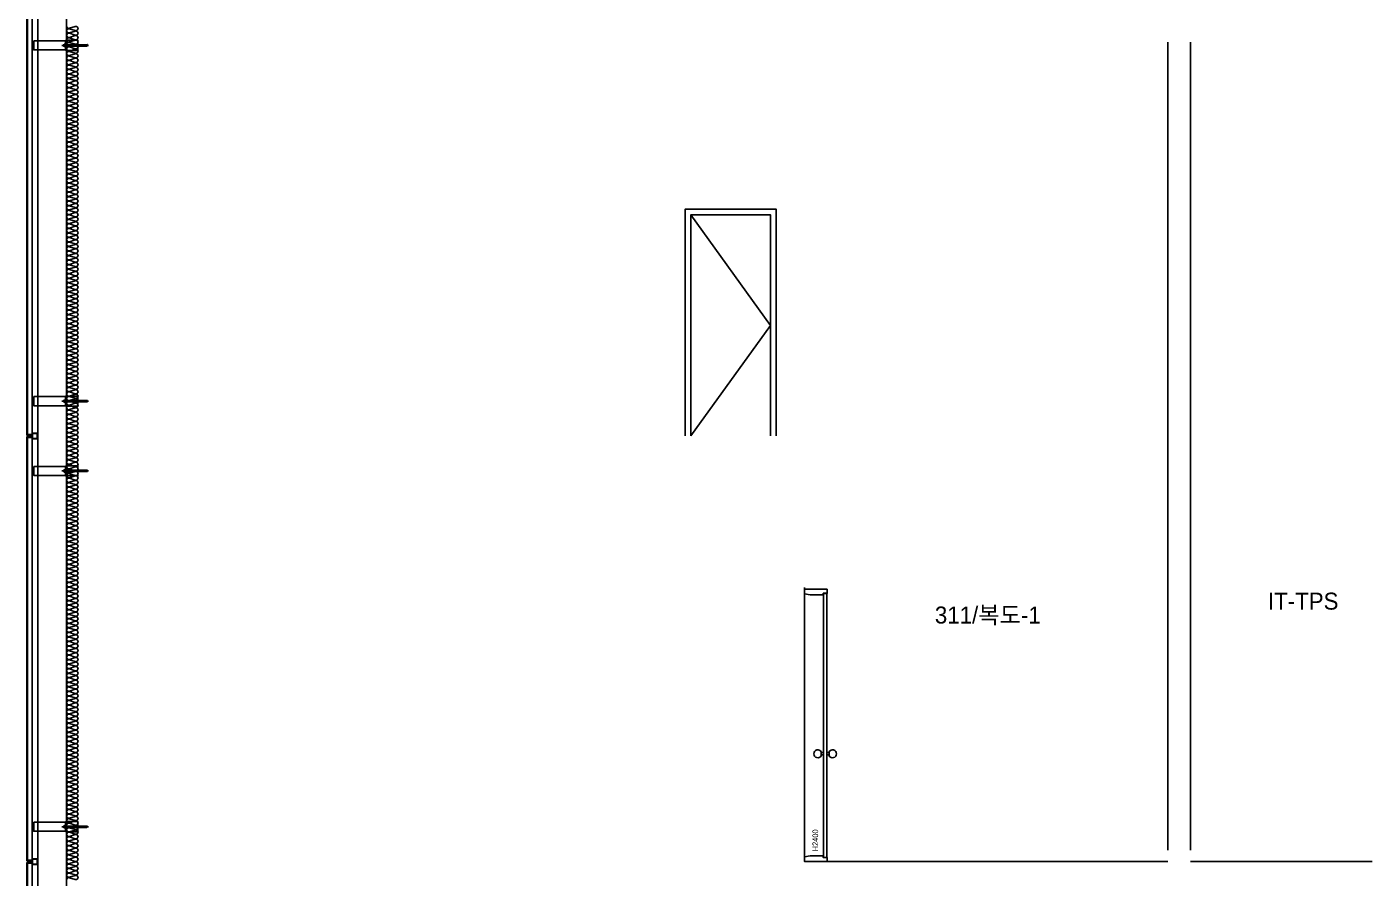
# Model space of a CAD drawing. Header units: millimetres. Extents: x -1320 to 172218, y -4077 to 50350.
# Drawn here: x 76350 to 88200, y 17605 to 25105 of the extents above; entities that cross this region are included whole.
import ezdxf
from ezdxf.enums import TextEntityAlignment as Align

# ---------------------------------------------------------------- set-up
doc = ezdxf.new("R2010")
doc.units = ezdxf.units.MM
doc.header["$LTSCALE"] = 60
for name, color, linetype in [('!A-BOLCK', 7, 'Continuous'), ('A-ELE-8', 8, 'Continuous'), ('A-ETC-8', 8, 'Continuous'), ('A-FIN', 6, 'Continuous'), ('A-WALL-D', 7, 'Continuous'), ('A-WID', 4, 'Continuous'), ('HAT', 8, 'Continuous'), ('INSUL', 8, 'Continuous'), ('ISL', 251, 'Continuous')]:
    doc.layers.add(name, color=color, linetype=linetype)
doc.layers.add('NOPLOT', color=191, linetype='Continuous', plot=False)
doc.layers.add('NOPLOT-TEXT', color=11, linetype='Continuous', plot=False)
doc.styles.add('Gtx', font='')
doc.styles.get('Gtx').set_extended_font_data('Dotum')

# ---------------------------------------------------------------- blocks, each defined once
blk = doc.blocks.new('A$C1A2D4F7E--')
at = {"layer": 'A-ELE-8', "ltscale": 20}
blk.add_line((0, 2358, 0), (0, 42), dxfattribs=at)
at = {"layer": 'A-WID'}
for p, q in [((147, 932), (147, 968)), ((147, 960), (167, 960)), ((217, 960), (197, 960)), ((217, 932), (217, 968)), ((147, 940), (167, 940)), ((217, 940), (197, 940))]:
    blk.add_line(p, q, dxfattribs=at)
for points in [[(200, 2400), (0, 2400), (0, 2358), (0, 2358), (50, 2350), (65, 2350), (65, 2350), (165, 2350), (165, 2365), (200, 2365), (200, 2373), (200, 2373), (200, 2400)], [(197, 2362), (197, 37), (167, 37), (167, 2362)], [(200, 0), (0, 0), (0, 42), (0, 42), (50, 50), (65, 50), (65, 50), (165, 50), (165, 35), (200, 35), (200, 27), (200, 27), (200, 0)]]:
    blk.add_lwpolyline(points, close=True, dxfattribs=at)
for centre, start, end in [((117, 950), 31.0027, 328.9973), ((247, 950), 211.0027, 148.9973)]:
    blk.add_arc(centre, 35, start, end, dxfattribs=at)
at = {"layer": 'NOPLOT', "color": 1, "style": 'Gtx'}
blk.add_text('H2400', height=50, rotation=90, dxfattribs=at).set_placement((120, 91))
blk = doc.blocks.new('A$C632c858f')
at = {"layer": 'A-ETC-8'}
blk.add_arc((-3, 0), 24, 341.8248, 18.1752, dxfattribs=at)
blk.add_ellipse((34, 0), major_axis=(7.59, 0), ratio=0.987937, dxfattribs=at)
blk = doc.blocks.new('A$Cae507117')
at = {"layer": 'A-ETC-8'}
for points in [[(-50, 0), (-50, -50), (0, -50), (0, 0)], [(-46.8, -3.2), (-46.8, -46.8), (-3.2, -46.8), (-3.2, -3.2)]]:
    blk.add_lwpolyline(points, close=True, dxfattribs=at)
blk = doc.blocks.new('너트 M12')
for p, q in [((-9, 0), (9, 0)), ((-10, -9), (-10, -1)), ((9, -10), (-9, -10)), ((0, -8), (0, -1)), ((10, -1), (10, -9))]:
    blk.add_line(p, q)
for centre, start, end in [((-9, -1), 90, 180), ((-9, -9), 180, 270), ((9, -1), 0, 90), ((9, -9), 270, 0)]:
    blk.add_arc(centre, 0.5, start, end)
at = {"extrusion": (0, 0, -1)}
for centre, major_axis, ratio, start_param, end_param in [((-5, -1), (-4.75, 0.31), 0.185359, -0.024388, 3.141593), ((5, -1), (4.75, 0.31), 0.185108, 3.141593, 6.30754), ((-5, -9), (4.75, 0.31), 0.187111, 0, 3.166211), ((5, -9), (-4.75, 0.31), 0.185991, 3.117121, 6.283185)]:
    blk.add_ellipse(centre, major_axis=major_axis, ratio=ratio, start_param=start_param, end_param=end_param, dxfattribs=at)
blk = doc.blocks.new('A$C5ebcaad0')
at = {"layer": 'A-ETC-8'}
for p, q in [((-449, -225), (-214, -225)), ((-439, -220), (-439, -229)), ((-437, -219), (-437, -219)), ((-426, -220), (-437, -219)), ((-437, -231), (-426, -229)), ((-437, -231), (-437, -231)), ((-432, -220), (-432, -221)), ((-432, -229), (-432, -230)), ((-416, -219), (-431, -219)), ((-431, -222), (-429, -223)), ((-431, -228), (-429, -227)), ((-431, -231), (-416, -231)), ((-421, -224), (-428, -224)), ((-421, -226), (-428, -226)), ((-426, -220), (-412, -220)), ((-426, -229), (-412, -229)), ((-421, -223), (-421, -223)), ((-421, -227), (-421, -227)), ((-417, -227), (-417, -223)), ((-416, -219), (-413, -219)), ((-416, -231), (-413, -231)), ((-413, -219), (-413, -231)), ((-412, -231), (-412, -219)), ((-409, -219), (-412, -219)), ((-412, -231), (-409, -231)), ((-409, -231), (-409, -219)), ((-355, -219), (-409, -219)), ((-409, -231), (-355, -231)), ((-355, -219), (-246, -219)), ((-246, -231), (-355, -231)), ((-234, -219), (-226, -219)), ((-234, -220), (-224, -220)), ((-234, -229), (-224, -229)), ((-234, -231), (-226, -231)), ((-226, -231), (-226, -219)), ((-224, -220), (-226, -219)), ((-224, -229), (-226, -231)), ((-224, -229), (-224, -220))]:
    blk.add_line(p, q, dxfattribs=at)
for points in [[(-255, -180), (-255, -269), (-355, -269), (-355, -180)], [(34, -185), (-252, -185), (-252, -265), (34, -265)], [(-252, -265), (-246, -265), (-246, -185), (-252, -185)], [(-246, -210), (-246, -240), (-244, -240), (-244, -210)]]:
    blk.add_lwpolyline(points, close=True, dxfattribs=at)
blk.add_lwpolyline([(-252, -177), (-252, -272, -0.414214), (-253, -273), (-255, -273), (-255, -176), (-253, -176, -0.414214)], format="xyb", close=True, dxfattribs=at)
for centre, radius, start, end in [((-437, -220), 1.5, 90, 180), ((-437, -229), 1.5, 180, 270), ((-431, -220), 1, 90, 180), ((-431, -221), 1, 180, 236.3099), ((-431, -229), 1, 123.6901, 180), ((-431, -230), 1, 180, 270), ((-428, -221), 3, 236.3099, 270), ((-428, -229), 3, 90, 123.6901), ((-419, -223), 2, 90, 180), ((-421, -223), 0.5, 270, 0), ((-421, -227), 0.5, 0, 90), ((-419, -227), 2, 180, 270), ((-419, -223), 2, 0, 90), ((-419, -227), 2, 270, 0)]:
    blk.add_arc(centre, radius, start, end, dxfattribs=at)
at = {"layer": 'A-ETC-8', "xscale": -1, "rotation": 90}
blk.add_blockref('너트 M12', (-244, -225), dxfattribs=at)

msp = doc.modelspace()

# ---------------------------------------------------------------- linework, layer by layer
at = {"layer": 'A-ELE-8'}
msp.add_line((83200, 20165), (83200, 17750), dxfattribs=at)
at = {"layer": 'A-ETC-8'}
for p, q in [((76395, 680), (76395, 47017, 0)), ((76445, 47017, 0), (76445, 680))]:
    msp.add_line(p, q, dxfattribs=at)
at = {"layer": 'A-ETC-8', "elevation": 0}
for points in [[(76358, 21511), (76393, 21511), (76393, 21501), (76395, 21501), (76395, 21513), (76360, 21513, 0.226541), (76356, 21517), (76356, 21532), (76354, 21532), (76354, 21515, -0.414214)], [(76358, 21489), (76393, 21489), (76393, 21499), (76395, 21499), (76395, 21487), (76360, 21487, -0.226541), (76356, 21483), (76356, 21468), (76354, 21468), (76354, 21485, 0.414214)], [(76358, 17761), (76393, 17761), (76393, 17751), (76395, 17751), (76395, 17763), (76360, 17763, 0.226541), (76356, 17767), (76356, 17782), (76354, 17782), (76354, 17765, -0.414214)], [(76358, 17738), (76393, 17738), (76393, 17749), (76395, 17749), (76395, 17737), (76360, 17737, -0.226541), (76356, 17733), (76356, 17718), (76354, 17718), (76354, 17735, 0.414214)]]:
    msp.add_lwpolyline(points, format="xyb", close=True, dxfattribs=at)
at = {"layer": 'A-FIN'}
for p, q in [((83400, 17750), (86400, 17750)), ((86600, 17750), (88200, 17750))]:
    msp.add_line(p, q, dxfattribs=at)
at = {"layer": 'A-FIN', "elevation": 0}
for points in [[(76391, 25238), (76391, 25242), (76350, 25242), (76350, 21507), (76391, 21507), (76391, 21511), (76354, 21511), (76354, 25238), (76391, 25238)], [(76391, 17761), (76391, 17758), (76350, 17758), (76350, 21493), (76391, 21493), (76391, 21489), (76354, 21489), (76354, 17761), (76391, 17761)], [(76391, 17738), (76391, 17742), (76350, 17742), (76350, 14757), (76391, 14757), (76391, 14761), (76354, 14761), (76354, 17738), (76391, 17738)]]:
    msp.add_lwpolyline(points, close=True, dxfattribs=at)
at = {"layer": 'A-WALL-D'}
for p, q in [((86400, 24970, 0), (86400, 17850)), ((86600, 24970, 0), (86600, 17850))]:
    msp.add_line(p, q, dxfattribs=at)
at = {"layer": 'HAT', "linetype": 'Continuous', "elevation": 0}
for points in [[(82950, 21500), (82950, 23500), (82150, 23500), (82150, 21500)], [(82900, 21500), (82900, 23450), (82200, 23450), (82200, 21500)], [(82200, 23450), (82900, 22475), (82200, 21500)]]:
    msp.add_lwpolyline(points, dxfattribs=at)
at = {"layer": 'INSUL'}
msp.add_line((76700, -1050), (76700, 47000), dxfattribs=at)
at = {"layer": 'ISL', "elevation": 0}
msp.add_lwpolyline([(76700, 17590, -0.509267), (76724, 17608), (76776, 17592, 1.372593), (76776, 17628), (76724, 17612, -0.509267), (76700, 17630, -0.509267), (76724, 17648), (76776, 17632, 1.372593), (76776, 17668), (76724, 17652, -0.509267), (76700, 17670, -0.509267), (76724, 17688), (76776, 17672, 1.372593), (76776, 17708), (76724, 17692, -0.509267), (76700, 17710, -0.509267), (76724, 17728), (76776, 17712, 1.372593), (76776, 17748), (76724, 17732, -0.509267), (76700, 17750, -0.509267), (76724, 17768), (76776, 17752, 1.372593), (76776, 17788), (76724, 17772, -0.509267), (76700, 17790, -0.509267), (76724, 17808), (76776, 17792, 1.372593), (76776, 17828), (76724, 17812, -0.509267), (76700, 17830, -0.509267), (76724, 17848), (76776, 17832, 1.372593), (76776, 17868), (76724, 17852, -0.509267), (76700, 17870, -0.509267), (76724, 17888), (76776, 17872, 1.372593), (76776, 17908), (76724, 17892, -0.509267), (76700, 17910, -0.509267), (76724, 17928), (76776, 17912, 1.372593), (76776, 17948), (76724, 17932, -0.509267), (76700, 17950, -0.509267), (76724, 17968), (76776, 17952, 1.372593), (76776, 17988), (76724, 17972, -0.509267), (76700, 17990, -0.509267), (76724, 18008), (76776, 17992, 1.372593), (76776, 18028), (76724, 18012, -0.509267), (76700, 18030, -0.509267), (76724, 18048), (76776, 18032, 1.372593), (76776, 18068), (76724, 18052, -0.509267), (76700, 18070, -0.509267), (76724, 18088), (76776, 18072, 1.372593), (76776, 18108), (76724, 18092, -0.509267), (76700, 18110, -0.509267), (76724, 18128), (76776, 18112, 1.372593), (76776, 18148), (76724, 18132, -0.509267), (76700, 18150, -0.509267), (76724, 18168), (76776, 18152, 1.372593), (76776, 18188), (76724, 18172, -0.509267), (76700, 18190, -0.509267), (76724, 18208), (76776, 18192, 1.372593), (76776, 18228), (76724, 18212, -0.509267), (76700, 18230, -0.509267), (76724, 18248), (76776, 18232, 1.372593), (76776, 18268), (76724, 18252, -0.509267), (76700, 18270, -0.509267), (76724, 18288), (76776, 18272, 1.372593), (76776, 18308), (76724, 18292, -0.509267), (76700, 18310, -0.509267), (76724, 18328), (76776, 18312, 1.372593), (76776, 18348), (76724, 18332, -0.509267), (76700, 18350, -0.509267), (76724, 18368), (76776, 18352, 1.372593), (76776, 18388), (76724, 18372, -0.509267), (76700, 18390, -0.509267), (76724, 18408), (76776, 18392, 1.372593), (76776, 18428), (76724, 18412, -0.509267), (76700, 18430, -0.509267), (76724, 18448), (76776, 18432, 1.372593), (76776, 18468), (76724, 18452, -0.509267), (76700, 18470, -0.509267), (76724, 18488), (76776, 18472, 1.372593), (76776, 18508), (76724, 18492, -0.509267), (76700, 18510, -0.509267), (76724, 18528), (76776, 18512, 1.372593), (76776, 18548), (76724, 18532, -0.509267), (76700, 18550, -0.509267), (76724, 18568), (76776, 18552, 1.372593), (76776, 18588), (76724, 18572, -0.509267), (76700, 18590, -0.509267), (76724, 18608), (76776, 18592, 1.372593), (76776, 18628), (76724, 18612, -0.509267), (76700, 18630, -0.509267), (76724, 18648), (76776, 18632, 1.372593), (76776, 18668), (76724, 18652, -0.509267), (76700, 18670, -0.509267), (76724, 18688), (76776, 18672, 1.372593), (76776, 18708), (76724, 18692, -0.509267), (76700, 18710, -0.509267), (76724, 18728), (76776, 18712, 1.372593), (76776, 18748), (76724, 18732, -0.509267), (76700, 18750, -0.509267), (76724, 18768), (76776, 18752, 1.372593), (76776, 18788), (76724, 18772, -0.509267), (76700, 18790, -0.509267), (76724, 18808), (76776, 18792, 1.372593), (76776, 18828), (76724, 18812, -0.509267), (76700, 18830, -0.509267), (76724, 18848), (76776, 18832, 1.372593), (76776, 18868), (76724, 18852, -0.509267), (76700, 18870, -0.509267), (76724, 18888), (76776, 18872, 1.372593), (76776, 18908), (76724, 18892, -0.509267), (76700, 18910, -0.509267), (76724, 18928), (76776, 18912, 1.372593), (76776, 18948), (76724, 18932, -0.509267), (76700, 18950, -0.509267), (76724, 18968), (76776, 18952, 1.372593), (76776, 18988), (76724, 18972, -0.509267), (76700, 18990, -0.509267), (76724, 19008), (76776, 18992, 1.372593), (76776, 19028), (76724, 19012, -0.509267), (76700, 19030, -0.509267), (76724, 19048), (76776, 19032, 1.372593), (76776, 19068), (76724, 19052, -0.509267), (76700, 19070, -0.509267), (76724, 19088), (76776, 19072, 1.372593), (76776, 19108), (76724, 19092, -0.509267), (76700, 19110, -0.509267), (76724, 19128), (76776, 19112, 1.372593), (76776, 19148), (76724, 19132, -0.509267), (76700, 19150, -0.509267), (76724, 19168), (76776, 19152, 1.372593), (76776, 19188), (76724, 19172, -0.509267), (76700, 19190, -0.509267), (76724, 19208), (76776, 19192, 1.372593), (76776, 19228), (76724, 19212, -0.509267), (76700, 19230, -0.509267), (76724, 19248), (76776, 19232, 1.372593), (76776, 19268), (76724, 19252, -0.509267), (76700, 19270, -0.509267), (76724, 19288), (76776, 19272, 1.372593), (76776, 19308), (76724, 19292, -0.509267), (76700, 19310, -0.509267), (76724, 19328), (76776, 19312, 1.372593), (76776, 19348), (76724, 19332, -0.509267), (76700, 19350, -0.509267), (76724, 19368), (76776, 19352, 1.372593), (76776, 19388), (76724, 19372, -0.509267), (76700, 19390, -0.509267), (76724, 19408), (76776, 19392, 1.372593), (76776, 19428), (76724, 19412, -0.509267), (76700, 19430, -0.509267), (76724, 19448), (76776, 19432, 1.372593), (76776, 19468), (76724, 19452, -0.509267), (76700, 19470, -0.509267), (76724, 19488), (76776, 19472, 1.372593), (76776, 19508), (76724, 19492, -0.509267), (76700, 19510, -0.509267), (76724, 19528), (76776, 19512, 1.372593), (76776, 19548), (76724, 19532, -0.509267), (76700, 19550, -0.509267), (76724, 19568), (76776, 19552, 1.372593), (76776, 19588), (76724, 19572, -0.509267), (76700, 19590, -0.509267), (76724, 19608), (76776, 19592, 1.372593), (76776, 19628), (76724, 19612, -0.509267), (76700, 19630, -0.509267), (76724, 19648), (76776, 19632, 1.372593), (76776, 19668), (76724, 19652, -0.509267), (76700, 19670, -0.509267), (76724, 19688), (76776, 19672, 1.372593), (76776, 19708), (76724, 19692, -0.509267), (76700, 19710, -0.509267), (76724, 19728), (76776, 19712, 1.372593), (76776, 19748), (76724, 19732, -0.509267), (76700, 19750, -0.509267), (76724, 19768), (76776, 19752, 1.372593), (76776, 19788), (76724, 19772, -0.509267), (76700, 19790, -0.509267), (76724, 19808), (76776, 19792, 1.372593), (76776, 19828), (76724, 19812, -0.509267), (76700, 19830, -0.509267), (76724, 19848), (76776, 19832, 1.372593), (76776, 19868), (76724, 19852, -0.509267), (76700, 19870, -0.509267), (76724, 19888), (76776, 19872, 1.372593), (76776, 19908), (76724, 19892, -0.509267), (76700, 19910, -0.509267), (76724, 19928), (76776, 19912, 1.372593), (76776, 19948), (76724, 19932, -0.509267), (76700, 19950, -0.509267), (76724, 19968), (76776, 19952, 1.372593), (76776, 19988), (76724, 19972, -0.509267), (76700, 19990, -0.509267), (76724, 20008), (76776, 19992, 1.372593), (76776, 20028), (76724, 20012, -0.509267), (76700, 20030, -0.509267), (76724, 20048), (76776, 20032, 1.372593), (76776, 20068), (76724, 20052, -0.509267), (76700, 20070, -0.509267), (76724, 20088), (76776, 20072, 1.372593), (76776, 20108), (76724, 20092, -0.509267), (76700, 20110, -0.509267), (76724, 20128), (76776, 20112, 1.372593), (76776, 20148), (76724, 20132, -0.509267), (76700, 20150, -0.509267), (76724, 20168), (76776, 20152, 1.372593), (76776, 20188), (76724, 20172, -0.509267), (76700, 20190, -0.509267), (76724, 20208), (76776, 20192, 1.372593), (76776, 20228), (76724, 20212, -0.509267), (76700, 20230, -0.509267), (76724, 20248), (76776, 20232, 1.372593), (76776, 20268), (76724, 20252, -0.509267), (76700, 20270, -0.509267), (76724, 20288), (76776, 20272, 1.372593), (76776, 20308), (76724, 20292, -0.509267), (76700, 20310, -0.509267), (76724, 20328), (76776, 20312, 1.372593), (76776, 20348), (76724, 20332, -0.509267), (76700, 20350, -0.509267), (76724, 20368), (76776, 20352, 1.372593), (76776, 20388), (76724, 20372, -0.509267), (76700, 20390, -0.509267), (76724, 20408), (76776, 20392, 1.372593), (76776, 20428), (76724, 20412, -0.509267), (76700, 20430, -0.509267), (76724, 20448), (76776, 20432, 1.372593), (76776, 20468), (76724, 20452, -0.509267), (76700, 20470, -0.509267), (76724, 20488), (76776, 20472, 1.372593), (76776, 20508), (76724, 20492, -0.509267), (76700, 20510, -0.509267), (76724, 20528), (76776, 20512, 1.372593), (76776, 20548), (76724, 20532, -0.509267), (76700, 20550, -0.509267), (76724, 20568), (76776, 20552, 1.372593), (76776, 20588), (76724, 20572, -0.509267), (76700, 20590, -0.509267), (76724, 20608), (76776, 20592, 1.372593), (76776, 20628), (76724, 20612, -0.509267), (76700, 20630, -0.509267), (76724, 20648), (76776, 20632, 1.372593), (76776, 20668), (76724, 20652, -0.509267), (76700, 20670, -0.509267), (76724, 20688), (76776, 20672, 1.372593), (76776, 20708), (76724, 20692, -0.509267), (76700, 20710, -0.509267), (76724, 20728), (76776, 20712, 1.372593), (76776, 20748), (76724, 20732, -0.509267), (76700, 20750, -0.509267), (76724, 20768), (76776, 20752, 1.372593), (76776, 20788), (76724, 20772, -0.509267), (76700, 20790, -0.509267), (76724, 20808), (76776, 20792, 1.372593), (76776, 20828), (76724, 20812, -0.509267), (76700, 20830, -0.509267), (76724, 20848), (76776, 20832, 1.372593), (76776, 20868), (76724, 20852, -0.509267), (76700, 20870, -0.509267), (76724, 20888), (76776, 20872, 1.372593), (76776, 20908), (76724, 20892, -0.509267), (76700, 20910, -0.509267), (76724, 20928), (76776, 20912, 1.372593), (76776, 20948), (76724, 20932, -0.509267), (76700, 20950, -0.509267), (76724, 20968), (76776, 20952, 1.372593), (76776, 20988), (76724, 20972, -0.509267), (76700, 20990, -0.509267), (76724, 21008), (76776, 20992, 1.372593), (76776, 21028), (76724, 21012, -0.509267), (76700, 21030, -0.509267), (76724, 21048), (76776, 21032, 1.372593), (76776, 21068), (76724, 21052, -0.509267), (76700, 21070, -0.509267), (76724, 21088), (76776, 21072, 1.372593), (76776, 21108), (76724, 21092, -0.509267), (76700, 21110, -0.509267), (76724, 21128), (76776, 21112, 1.372593), (76776, 21148), (76724, 21132, -0.509267), (76700, 21150, -0.509267), (76724, 21168), (76776, 21152, 1.372593), (76776, 21188), (76724, 21172, -0.509267), (76700, 21190, -0.509267), (76724, 21208), (76776, 21192, 1.372593), (76776, 21228), (76724, 21212, -0.509267), (76700, 21230, -0.509267), (76724, 21248), (76776, 21232, 1.372593), (76776, 21268), (76724, 21252, -0.509267), (76700, 21270, -0.509267), (76724, 21288), (76776, 21272, 1.372593), (76776, 21308), (76724, 21292, -0.509267), (76700, 21310, -0.509267), (76724, 21328), (76776, 21312, 1.372593), (76776, 21348), (76724, 21332, -0.509267), (76700, 21350, -0.509267), (76724, 21368), (76776, 21352, 1.372593), (76776, 21388), (76724, 21372, -0.509267), (76700, 21390, -0.509267), (76724, 21408), (76776, 21392, 1.372593), (76776, 21428), (76724, 21412, -0.509267), (76700, 21430, -0.509267), (76724, 21448), (76776, 21432, 1.372593), (76776, 21468), (76724, 21452, -0.509267), (76700, 21470, -0.509267), (76724, 21488), (76776, 21472, 1.372593), (76776, 21508), (76724, 21492, -0.509267), (76700, 21510, -0.509267), (76724, 21528), (76776, 21512, 1.372593), (76776, 21548), (76724, 21532, -0.509267), (76700, 21550, -0.509267), (76724, 21568), (76776, 21552, 1.372593), (76776, 21588), (76724, 21572, -0.509267), (76700, 21590, -0.509267), (76724, 21608), (76776, 21592, 1.372593), (76776, 21628), (76724, 21612, -0.509267), (76700, 21630, -0.509267), (76724, 21648), (76776, 21632, 1.372593), (76776, 21668), (76724, 21652, -0.509267), (76700, 21670, -0.509267), (76724, 21688), (76776, 21672, 1.372593), (76776, 21708), (76724, 21692, -0.509267), (76700, 21710, -0.509267), (76724, 21728), (76776, 21712, 1.372593), (76776, 21748), (76724, 21732, -0.509267), (76700, 21750, -0.509267), (76724, 21768), (76776, 21752, 1.372593), (76776, 21788), (76724, 21772, -0.509267), (76700, 21790, -0.509267), (76724, 21808), (76776, 21792, 1.372593), (76776, 21828), (76724, 21812, -0.509267), (76700, 21830, -0.509267), (76724, 21848), (76776, 21832, 1.372593), (76776, 21868), (76724, 21852, -0.509267), (76700, 21870, -0.509267), (76724, 21888), (76776, 21872, 1.372593), (76776, 21908), (76724, 21892, -0.509267), (76700, 21910, -0.509267), (76724, 21928), (76776, 21912, 1.372593), (76776, 21948), (76724, 21932, -0.509267), (76700, 21950, -0.509267), (76724, 21968), (76776, 21952, 1.372593), (76776, 21988), (76724, 21972, -0.509267), (76700, 21990, -0.509267), (76724, 22008), (76776, 21992, 1.372593), (76776, 22028), (76724, 22012, -0.509267), (76700, 22030, -0.509267), (76724, 22048), (76776, 22032, 1.372593), (76776, 22068), (76724, 22052, -0.509267), (76700, 22070, -0.509267), (76724, 22088), (76776, 22072, 1.372593), (76776, 22108), (76724, 22092, -0.509267), (76700, 22110, -0.509267), (76724, 22128), (76776, 22112, 1.372593), (76776, 22148), (76724, 22132, -0.509267), (76700, 22150, -0.509267), (76724, 22168), (76776, 22152, 1.372593), (76776, 22188), (76724, 22172, -0.509267), (76700, 22190, -0.509267), (76724, 22208), (76776, 22192, 1.372593), (76776, 22228), (76724, 22212, -0.509267), (76700, 22230, -0.509267), (76724, 22248), (76776, 22232, 1.372593), (76776, 22268), (76724, 22252, -0.509267), (76700, 22270, -0.509267), (76724, 22288), (76776, 22272, 1.372593), (76776, 22308), (76724, 22292, -0.509267), (76700, 22310, -0.509267), (76724, 22328), (76776, 22312, 1.372593), (76776, 22348), (76724, 22332, -0.509267), (76700, 22350, -0.509267), (76724, 22368), (76776, 22352, 1.372593), (76776, 22388), (76724, 22372, -0.509267), (76700, 22390, -0.509267), (76724, 22408), (76776, 22392, 1.372593), (76776, 22428), (76724, 22412, -0.509267), (76700, 22430, -0.509267), (76724, 22448), (76776, 22432, 1.372593), (76776, 22468), (76724, 22452, -0.509267), (76700, 22470, -0.509267), (76724, 22488), (76776, 22472, 1.372593), (76776, 22508), (76724, 22492, -0.509267), (76700, 22510, -0.509267), (76724, 22528), (76776, 22512, 1.372593), (76776, 22548), (76724, 22532, -0.509267), (76700, 22550, -0.509267), (76724, 22568), (76776, 22552, 1.372593), (76776, 22588), (76724, 22572, -0.509267), (76700, 22590, -0.509267), (76724, 22608), (76776, 22592, 1.372593), (76776, 22628), (76724, 22612, -0.509267), (76700, 22630, -0.509267), (76724, 22648), (76776, 22632, 1.372593), (76776, 22668), (76724, 22652, -0.509267), (76700, 22670, -0.509267), (76724, 22688), (76776, 22672, 1.372593), (76776, 22708), (76724, 22692, -0.509267), (76700, 22710, -0.509267), (76724, 22728), (76776, 22712, 1.372593), (76776, 22748), (76724, 22732, -0.509267), (76700, 22750, -0.509267), (76724, 22768), (76776, 22752, 1.372593), (76776, 22788), (76724, 22772, -0.509267), (76700, 22790, -0.509267), (76724, 22808), (76776, 22792, 1.372593), (76776, 22828), (76724, 22812, -0.509267), (76700, 22830, -0.509267), (76724, 22848), (76776, 22832, 1.372593), (76776, 22868), (76724, 22852, -0.509267), (76700, 22870, -0.509267), (76724, 22888), (76776, 22872, 1.372593), (76776, 22908), (76724, 22892, -0.509267), (76700, 22910, -0.509267), (76724, 22928), (76776, 22912, 1.372593), (76776, 22948), (76724, 22932, -0.509267), (76700, 22950, -0.509267), (76724, 22968), (76776, 22952, 1.372593), (76776, 22988), (76724, 22972, -0.509267), (76700, 22990, -0.509267), (76724, 23008), (76776, 22992, 1.372593), (76776, 23028), (76724, 23012, -0.509267), (76700, 23030, -0.509267), (76724, 23048), (76776, 23032, 1.372593), (76776, 23068), (76724, 23052, -0.509267), (76700, 23070, -0.509267), (76724, 23088), (76776, 23072, 1.372593), (76776, 23108), (76724, 23092, -0.509267), (76700, 23110, -0.509267), (76724, 23128), (76776, 23112, 1.372593), (76776, 23148), (76724, 23132, -0.509267), (76700, 23150, -0.509267), (76724, 23168), (76776, 23152, 1.372593), (76776, 23188), (76724, 23172, -0.509267), (76700, 23190, -0.509267), (76724, 23208), (76776, 23192, 1.372593), (76776, 23228), (76724, 23212, -0.509267), (76700, 23230, -0.509267), (76724, 23248), (76776, 23232, 1.372593), (76776, 23268), (76724, 23252, -0.509267), (76700, 23270, -0.509267), (76724, 23288), (76776, 23272, 1.372593), (76776, 23308), (76724, 23292, -0.509267), (76700, 23310, -0.509267), (76724, 23328), (76776, 23312, 1.372593), (76776, 23348), (76724, 23332, -0.509267), (76700, 23350, -0.509267), (76724, 23368), (76776, 23352, 1.372593), (76776, 23388), (76724, 23372, -0.509267), (76700, 23390, -0.509267), (76724, 23408), (76776, 23392, 1.372593), (76776, 23428), (76724, 23412, -0.509267), (76700, 23430, -0.509267), (76724, 23448), (76776, 23432, 1.372593), (76776, 23468), (76724, 23452, -0.509267), (76700, 23470, -0.509267), (76724, 23488), (76776, 23472, 1.372593), (76776, 23508), (76724, 23492, -0.509267), (76700, 23510, -0.509267), (76724, 23528), (76776, 23512, 1.372593), (76776, 23548), (76724, 23532, -0.509267), (76700, 23550, -0.509267), (76724, 23568), (76776, 23552, 1.372593), (76776, 23588), (76724, 23572, -0.509267), (76700, 23590, -0.509267), (76724, 23608), (76776, 23592, 1.372593), (76776, 23628), (76724, 23612, -0.509267), (76700, 23630, -0.509267), (76724, 23648), (76776, 23632, 1.372593), (76776, 23668), (76724, 23652, -0.509267), (76700, 23670, -0.509267), (76724, 23688), (76776, 23672, 1.372593), (76776, 23708), (76724, 23692, -0.509267), (76700, 23710, -0.509267), (76724, 23728), (76776, 23712, 1.372593), (76776, 23748), (76724, 23732, -0.509267), (76700, 23750, -0.509267), (76724, 23768), (76776, 23752, 1.372593), (76776, 23788), (76724, 23772, -0.509267), (76700, 23790, -0.509267), (76724, 23808), (76776, 23792, 1.372593), (76776, 23828), (76724, 23812, -0.509267), (76700, 23830, -0.509267), (76724, 23848), (76776, 23832, 1.372593), (76776, 23868), (76724, 23852, -0.509267), (76700, 23870, -0.509267), (76724, 23888), (76776, 23872, 1.372593), (76776, 23908), (76724, 23892, -0.509267), (76700, 23910, -0.509267), (76724, 23928), (76776, 23912, 1.372593), (76776, 23948), (76724, 23932, -0.509267), (76700, 23950, -0.509267), (76724, 23968), (76776, 23952, 1.372593), (76776, 23988), (76724, 23972, -0.509267), (76700, 23990, -0.509267), (76724, 24008), (76776, 23992, 1.372593), (76776, 24028), (76724, 24012, -0.509267), (76700, 24030, -0.509267), (76724, 24048), (76776, 24032, 1.372593), (76776, 24068), (76724, 24052, -0.509267), (76700, 24070, -0.509267), (76724, 24088), (76776, 24072, 1.372593), (76776, 24108), (76724, 24092, -0.509267), (76700, 24110, -0.509267), (76724, 24128), (76776, 24112, 1.372593), (76776, 24148), (76724, 24132, -0.509267), (76700, 24150, -0.509267), (76724, 24168), (76776, 24152, 1.372593), (76776, 24188), (76724, 24172, -0.509267), (76700, 24190, -0.509267), (76724, 24208), (76776, 24192, 1.372593), (76776, 24228), (76724, 24212, -0.509267), (76700, 24230, -0.509267), (76724, 24248), (76776, 24232, 1.372593), (76776, 24268), (76724, 24252, -0.509267), (76700, 24270, -0.509267), (76724, 24288), (76776, 24272, 1.372593), (76776, 24308), (76724, 24292, -0.509267), (76700, 24310, -0.509267), (76724, 24328), (76776, 24312, 1.372593), (76776, 24348), (76724, 24332, -0.509267), (76700, 24350, -0.509267), (76724, 24368), (76776, 24352, 1.372593), (76776, 24388), (76724, 24372, -0.509267), (76700, 24390, -0.509267), (76724, 24408), (76776, 24392, 1.372593), (76776, 24428), (76724, 24412, -0.509267), (76700, 24430, -0.509267), (76724, 24448), (76776, 24432, 1.372593), (76776, 24468), (76724, 24452, -0.509267), (76700, 24470, -0.509267), (76724, 24488), (76776, 24472, 1.372593), (76776, 24508), (76724, 24492, -0.509267), (76700, 24510, -0.509267), (76724, 24528), (76776, 24512, 1.372593), (76776, 24548), (76724, 24532, -0.509267), (76700, 24550, -0.509267), (76724, 24568), (76776, 24552, 1.372593), (76776, 24588), (76724, 24572, -0.509267), (76700, 24590, -0.509267), (76724, 24608), (76776, 24592, 1.372593), (76776, 24628), (76724, 24612, -0.509267), (76700, 24630, -0.509267), (76724, 24648), (76776, 24632, 1.372593), (76776, 24668), (76724, 24652, -0.509267), (76700, 24670, -0.509267), (76724, 24688), (76776, 24672, 1.372593), (76776, 24708), (76724, 24692, -0.509267), (76700, 24710, -0.509267), (76724, 24728), (76776, 24712, 1.372593), (76776, 24748), (76724, 24732, -0.509267), (76700, 24750, -0.509267), (76724, 24768), (76776, 24752, 1.372593), (76776, 24788), (76724, 24772, -0.509267), (76700, 24790, -0.509267), (76724, 24808), (76776, 24792, 1.372593), (76776, 24828), (76724, 24812, -0.509267), (76700, 24830, -0.509267), (76724, 24848), (76776, 24832, 1.372593), (76776, 24868), (76724, 24852, -0.509267), (76700, 24870, -0.509267), (76724, 24888), (76776, 24872, 1.372593), (76776, 24908), (76724, 24892, -0.509267), (76700, 24910, -0.509267), (76724, 24928), (76776, 24912, 1.372593), (76776, 24948), (76724, 24932, -0.509267), (76700, 24950, -0.509267), (76724, 24968), (76776, 24952, 1.372593), (76776, 24988), (76724, 24972, -0.509267), (76700, 24990, -0.509267), (76724, 25008), (76776, 24992, 1.372593), (76776, 25028), (76724, 25012, -0.509267), (76700, 25030, -0.509267), (76724, 25048), (76776, 25032, 1.372593), (76776, 25068), (76724, 25052, -0.509267), (76700, 25070, -0.509267), (76724, 25088), (76776, 25072, 1.372593), (76776, 25108), (76724, 25092, -0.509267), (76700, 25110, -0.509267)], format="xyb", dxfattribs=at)

# ---------------------------------------------------------------- block references
at = {"layer": '!A-BOLCK'}
msp.add_blockref('A$C1A2D4F7E--', (83200, 17750), dxfattribs=at)
at = {"layer": 'A-ETC-8', "xscale": -1}
for p in [(76445, 25167), (76445, 22032), (76445, 21417), (76445, 18282)]:
    msp.add_blockref('A$C5ebcaad0', p, dxfattribs=at)
at = {"layer": 'A-ETC-8'}
msp.add_blockref('A$C632c858f', (76350, 21500), dxfattribs=at)
at = {"layer": 'A-ETC-8', "xscale": -1, "rotation": 180}
for name, p in [('A$Cae507117', (76445, 21475)), ('A$C632c858f', (76350, 17750)), ('A$Cae507117', (76445, 17725))]:
    msp.add_blockref(name, p, dxfattribs=at)

# ---------------------------------------------------------------- texts
at = {"layer": 'NOPLOT-TEXT', "style": 'Gtx'}
for s, p in [('IT-TPS', (87593, 20045)), ('311/복도-1', (84815, 19922))]:
    msp.add_text(s, height=150, dxfattribs=at).set_placement(p, align=Align.MIDDLE)

doc.saveas('drawing.dxf')
